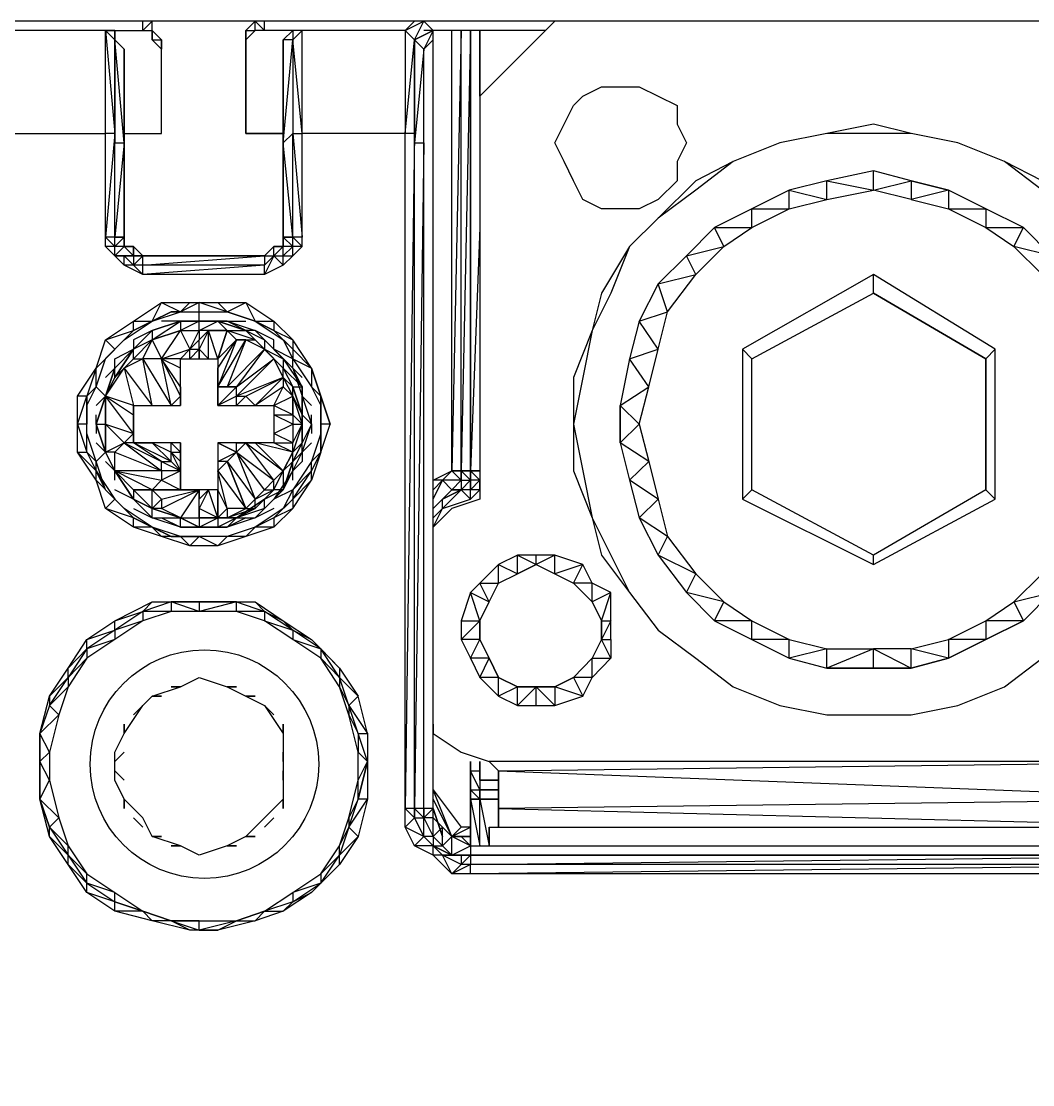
# Model space of a CAD drawing. Header units: millimetres. Extents: x 0 to 3881, y 0 to 2744.
# Drawn here: x 1767.8 to 1794.34, y 2075.32 to 2103.23 of the extents above; entities that cross this region are included whole.
import ezdxf

# ---------------------------------------------------------------- set-up
doc = ezdxf.new("R2010")
doc.units = ezdxf.units.MM

# ---------------------------------------------------------------- blocks, each defined once
blk = doc.blocks.new('A$C147918ED')
at = {"flags": 128}
for points in [[(33.419, 165), (29.489, 165), (29.244, 165), (28.998, 164.754), (28.998, 164.509)], [(33.91, 164.509), (33.665, 164.754), (33.665, 165), (33.419, 165), (30.963, 165)], [(32.682, 164.509), (32.682, 164.754), (32.437, 164.754), (33.419, 164.754), (33.419, 165)], [(39.068, 165), (36.612, 165), (36.367, 165), (36.121, 164.754), (36.121, 164.509)], [(36.121, 164.509), (36.121, 164.754), (36.367, 164.754), (36.367, 165), (36.612, 164.754), (36.612, 165)], [(40.542, 165), (36.612, 165)], [(42.753, 144.339), (42.753, 145.321), (62.171, 144.584), (62.171, 145.567), (62.171, 148.529), (62.417, 148.775), (62.417, 149.02), (62.663, 149.02), (62.663, 163.035), (60.698, 165), (44.226, 165), (42.262, 163.035), (42.262, 152.459), (41.525, 152.213)], [(62.171, 145.567), (62.171, 148.529), (62.417, 148.775), (62.417, 149.02), (62.663, 149.02), (62.663, 163.035), (60.698, 165), (44.226, 165), (42.262, 163.035), (42.262, 152.459), (41.525, 152.213)], [(68.312, 165), (64.382, 165), (64.136, 165), (64.136, 164.754), (63.891, 164.509), (63.891, 144.339), (63.891, 144.093), (63.645, 143.848), (63.399, 143.602), (62.908, 143.356), (62.908, 143.111), (42.016, 143.111)], [(32.682, 164.509), (32.437, 164.754), (32.682, 162.053), (32.437, 162.053)], [(32.682, 164.509), (32.437, 164.754)], [(40.297, 164.754), (37.595, 164.754), (36.612, 164.754), (36.367, 164.754), (36.121, 164.509), (36.121, 164.263)], [(37.349, 162.053), (37.595, 162.053), (37.349, 164.509), (37.595, 164.754), (37.349, 164.754), (37.103, 164.509)], [(37.103, 159.091), (37.103, 159.336), (37.349, 159.336), (37.349, 162.053), (37.595, 159.336), (37.595, 162.053), (37.595, 164.754)], [(40.788, 144.339), (40.788, 161.807), (40.542, 144.339), (40.542, 161.807), (40.788, 161.807), (40.788, 164.263), (41.033, 164.509), (41.033, 164.754)], [(40.542, 164.509), (41.033, 164.754), (40.788, 164.263)], [(43.981, 164.754), (42.262, 164.754), (42.016, 164.754), (41.77, 164.754), (41.525, 164.754), (40.788, 164.754)], [(41.033, 152.459), (41.279, 152.95), (41.033, 152.95), (41.525, 153.196), (41.525, 164.754)], [(42.262, 152.704), (42.262, 152.95), (42.016, 152.95), (42.016, 153.196), (42.016, 164.754)], [(42.016, 143.356), (42.998, 143.356), (49.89, 143.356), (50.136, 143.356), (50.381, 143.356), (50.627, 143.356), (51.118, 143.356), (51.61, 143.356), (53.575, 143.356), (53.82, 143.356), (54.311, 143.356), (54.557, 143.356), (54.803, 143.356), (55.048, 143.356), (61.926, 143.356), (62.171, 143.356), (62.908, 143.356), (62.908, 164.754), (63.154, 143.602), (63.154, 164.754), (63.399, 143.602), (63.399, 164.754)], [(42.262, 163.035), (42.262, 164.754)], [(32.682, 164.509), (32.682, 161.807)], [(32.928, 164.263), (32.928, 162.053), (33.91, 162.053), (33.91, 164.263), (33.91, 164.509)], [(37.103, 164.509), (37.103, 164.263)], [(41.279, 143.848), (41.033, 144.093), (41.033, 144.339), (41.033, 164.509)], [(32.928, 161.807), (32.928, 164.263)], [(32.928, 162.053), (33.91, 162.053), (33.91, 164.263)], [(57.013, 160.81), (56.031, 161.316), (54.803, 161.807), (53.575, 162.053), (52.592, 162.298), (51.364, 162.053), (50.136, 161.807), (48.908, 161.316), (47.925, 160.81), (46.943, 159.827), (46.191, 159.091), (45.455, 157.863), (45.209, 156.88), (44.718, 155.652), (44.718, 154.424), (44.718, 153.196), (45.209, 151.968), (45.455, 150.985), (46.191, 150.003), (46.943, 149.02), (47.925, 148.283), (48.908, 147.532), (50.136, 147.041), (51.364, 146.795), (52.592, 146.795), (53.575, 146.795), (54.803, 147.041), (56.031, 147.532), (57.013, 148.283)], [(57.013, 160.81), (56.031, 161.316), (54.803, 161.807), (53.575, 162.053), (52.592, 162.298), (51.364, 162.053), (50.136, 161.807), (48.908, 161.316), (47.925, 160.81), (46.943, 159.827), (46.191, 159.091), (45.455, 157.863), (45.209, 156.88), (44.718, 155.652), (44.718, 154.424), (44.718, 153.196), (45.209, 151.968), (45.455, 150.985), (46.191, 150.003), (46.943, 149.02), (47.925, 148.283), (48.908, 147.532), (50.136, 147.041), (51.364, 146.795), (52.592, 146.795), (53.575, 146.795), (54.803, 147.041), (56.031, 147.532), (57.013, 148.283)], [(37.349, 158.845), (37.103, 158.599), (36.612, 158.354), (33.419, 158.354), (32.928, 158.599), (32.682, 158.845), (32.437, 159.091), (32.437, 159.336), (32.437, 162.053)], [(33.419, 158.354), (33.419, 158.599), (33.419, 158.845), (33.174, 159.091), (32.928, 159.091), (32.928, 159.336), (32.682, 159.336), (32.682, 162.053), (32.437, 159.336)], [(64.382, 143.356), (64.136, 143.111), (63.399, 142.62), (62.908, 142.62), (42.016, 142.62), (41.525, 142.62), (41.033, 143.111), (40.542, 143.356), (40.297, 143.848), (40.297, 144.339), (40.297, 162.053), (37.595, 162.053)], [(41.033, 143.356), (40.788, 143.602), (40.788, 144.093), (40.788, 144.339), (40.542, 144.339), (40.542, 162.053), (40.297, 144.339)], [(40.542, 144.339), (40.542, 161.807), (40.542, 162.053), (40.297, 162.053)], [(57.013, 160.564), (56.031, 161.316), (54.803, 161.807), (53.575, 162.053), (52.592, 162.053), (51.364, 162.053), (50.136, 161.807), (48.908, 161.316), (47.925, 160.564), (46.943, 159.827), (46.191, 159.091), (45.7, 157.863), (45.209, 156.88), (44.963, 155.652), (44.718, 154.424), (44.963, 153.196), (45.209, 151.968), (45.7, 150.985), (46.191, 150.003), (46.943, 149.02), (47.925, 148.283), (48.908, 147.532), (50.136, 147.041), (51.364, 146.795), (52.592, 146.795), (53.575, 146.795), (54.803, 147.041), (56.031, 147.532), (57.013, 148.283)], [(57.013, 160.564), (56.031, 161.316), (54.803, 161.807), (53.575, 162.053), (52.592, 162.053), (51.364, 162.053), (50.136, 161.807), (48.908, 161.316), (47.925, 160.564), (46.943, 159.827), (46.191, 159.091), (45.7, 157.863), (45.209, 156.88), (44.963, 155.652), (44.718, 154.424), (44.963, 153.196), (45.209, 151.968), (45.7, 150.985), (46.191, 150.003), (46.943, 149.02), (47.925, 148.283), (48.908, 147.532), (50.136, 147.041), (51.364, 146.795), (52.592, 146.795), (53.575, 146.795), (54.803, 147.041), (56.031, 147.532), (57.013, 148.283)], [(37.349, 158.845), (37.595, 159.091), (37.349, 159.091), (37.349, 159.336), (37.103, 159.336), (37.349, 159.336), (37.103, 161.807)], [(57.259, 158.845), (56.522, 159.582), (55.54, 160.073), (54.557, 160.564), (53.575, 160.81), (52.592, 161.07), (51.364, 160.81), (50.381, 160.564), (49.399, 160.073), (48.417, 159.582), (47.68, 158.845), (46.943, 158.108), (46.437, 157.126), (46.191, 156.143), (45.946, 154.915), (45.946, 153.933), (46.191, 152.95), (46.437, 151.968), (46.943, 150.985), (47.68, 150.003), (48.417, 149.266), (49.399, 148.775), (50.381, 148.283), (51.364, 148.023), (52.592, 148.023), (53.575, 148.023), (54.557, 148.283), (55.54, 148.775), (56.522, 149.266), (57.259, 150.003)], [(53.575, 160.81), (52.592, 161.07)], [(53.575, 160.81), (54.557, 160.564), (53.575, 160.319), (54.557, 160.073), (55.54, 159.582), (56.276, 159.091), (56.522, 159.582), (57.259, 158.845), (56.276, 159.091), (57.013, 158.354)], [(57.013, 150.494), (56.276, 149.757), (57.259, 150.003)], [(57.259, 150.003), (56.522, 149.266), (55.54, 148.775), (54.557, 148.283), (53.575, 148.023), (52.592, 148.023), (51.364, 148.023)], [(45.946, 153.933), (45.946, 154.915), (46.437, 154.424), (46.697, 155.406), (46.943, 156.389), (47.188, 157.371), (47.925, 158.354), (48.662, 159.091), (49.399, 159.582), (50.381, 160.073), (51.364, 160.319), (52.592, 160.564)], [(42.262, 159.582), (42.016, 153.196), (42.262, 153.196)], [(36.612, 158.599), (36.858, 158.845), (36.612, 158.354), (36.612, 158.599), (33.419, 158.354), (33.174, 158.599), (32.928, 158.599), (32.928, 158.845), (32.682, 158.845), (32.928, 158.845), (33.174, 158.845)], [(36.612, 158.845), (33.419, 158.845), (33.174, 158.845), (33.419, 158.845), (33.174, 159.091)], [(33.419, 158.599), (33.174, 158.599), (33.419, 158.845)], [(36.858, 158.845), (37.103, 159.091), (36.858, 159.091)], [(55.785, 152.459), (55.785, 156.389), (52.592, 158.354), (49.153, 156.389), (49.153, 152.459), (52.592, 150.739), (55.785, 152.459), (55.54, 152.704), (52.592, 150.985)], [(55.54, 156.143), (52.592, 157.863), (52.592, 158.354)], [(52.592, 150.739), (52.592, 150.985), (49.399, 152.704), (49.399, 156.143), (52.592, 157.863), (55.54, 156.143)], [(37.349, 152.213), (36.858, 151.722), (36.121, 151.476), (35.384, 151.231), (34.647, 151.231), (33.91, 151.476), (33.174, 151.722), (32.437, 152.213), (32.191, 152.95), (31.7, 153.687), (31.7, 154.424), (31.7, 155.161), (32.191, 155.898), (32.437, 156.634), (33.174, 157.126), (33.91, 157.617), (34.647, 157.617), (35.384, 157.617), (36.121, 157.617), (36.858, 157.126), (37.349, 156.634)], [(37.349, 152.213), (37.84, 152.95), (37.349, 152.459), (37.349, 152.213), (36.858, 151.968), (36.858, 151.722), (36.367, 151.722), (36.121, 151.476), (35.63, 151.476), (35.384, 151.231), (34.893, 151.476), (34.647, 151.231), (34.402, 151.476), (33.91, 151.476), (33.665, 151.722), (33.174, 151.722), (33.174, 151.968), (33.665, 151.722), (33.174, 151.968), (32.928, 152.213), (32.682, 152.459), (32.437, 152.704), (32.191, 153.196), (32.191, 153.441), (31.945, 153.687), (31.945, 154.178), (31.945, 154.424), (31.945, 154.915), (32.191, 155.406), (32.437, 156.143), (32.928, 156.634), (33.665, 157.126), (34.156, 157.371), (34.893, 157.371), (35.63, 157.371), (36.367, 157.126), (37.103, 156.634), (37.349, 156.143), (37.84, 155.406), (38.086, 154.915), (38.086, 154.178), (37.84, 153.441), (37.349, 152.704), (37.103, 152.213), (36.367, 151.722), (35.63, 151.476), (34.893, 151.476), (34.156, 151.476), (33.665, 151.722), (32.928, 152.213), (32.437, 152.704), (32.191, 153.441), (31.945, 154.178), (31.945, 154.915), (31.945, 155.161), (32.191, 155.406), (32.191, 155.898), (32.437, 156.143), (32.682, 156.389), (32.928, 156.634), (33.174, 156.88), (33.665, 157.126), (33.174, 156.88), (33.174, 157.126), (33.665, 157.126), (33.91, 157.617), (34.402, 157.371), (34.647, 157.617), (34.893, 157.617), (35.384, 157.617), (35.63, 157.371), (36.121, 157.617), (36.367, 157.126), (36.858, 157.126), (36.858, 156.88), (37.349, 156.634), (37.349, 156.389), (37.84, 155.898), (37.349, 156.634)], [(34.893, 157.371), (35.63, 157.371), (34.893, 157.617)], [(34.402, 157.126), (34.893, 157.126), (34.893, 157.371)], [(32.191, 154.915), (32.437, 155.161), (32.682, 155.898), (32.682, 156.143), (33.174, 156.389), (33.665, 156.88), (33.174, 156.634), (33.174, 156.389), (32.682, 155.898), (32.437, 155.652)], [(32.191, 155.898), (32.682, 156.389), (32.437, 156.634), (33.174, 156.88), (32.682, 156.389)], [(32.928, 155.898), (33.665, 154.915), (34.156, 154.915), (33.91, 156.143), (34.402, 156.88), (34.647, 156.389), (34.402, 156.143), (34.647, 156.143), (34.647, 156.389)], [(33.665, 156.88), (34.402, 157.126), (33.91, 157.126)], [(34.402, 155.898), (34.402, 156.143), (33.91, 156.143), (34.647, 156.389), (34.893, 156.88), (34.893, 156.634), (35.138, 156.88)], [(34.893, 156.389), (34.893, 156.634), (34.647, 156.389), (34.893, 156.389), (34.647, 156.143), (34.893, 156.143), (34.893, 156.389), (34.893, 156.143), (35.138, 156.143), (35.384, 156.143), (35.138, 156.88), (35.63, 156.88), (35.384, 156.143), (35.63, 156.88), (35.138, 156.88), (34.893, 156.88)], [(35.384, 157.126), (34.893, 157.126), (35.63, 157.126), (36.121, 157.126)], [(34.893, 157.126), (35.384, 157.126)], [(36.612, 156.634), (36.367, 156.88), (36.121, 156.88), (36.367, 156.634), (35.63, 156.88), (36.121, 156.88), (35.384, 157.126)], [(35.63, 157.126), (36.367, 156.88)], [(32.928, 155.898), (33.174, 154.915), (33.665, 154.915), (33.419, 156.143), (33.665, 156.634), (33.91, 156.143), (33.419, 156.143), (34.156, 154.915)], [(35.875, 155.161), (35.875, 155.406), (35.63, 155.406), (35.384, 155.406), (35.875, 155.406), (35.384, 154.915), (35.384, 155.406), (36.121, 156.634), (35.875, 156.634), (35.384, 155.406), (35.384, 155.898), (35.875, 156.634), (35.384, 156.143), (35.384, 155.898)], [(37.103, 155.652), (35.875, 155.161), (36.121, 155.161), (35.875, 154.915), (36.367, 154.915), (36.121, 155.161), (37.103, 155.652), (36.858, 156.143), (36.612, 156.389), (36.121, 156.634), (35.63, 155.406), (36.612, 156.389), (35.875, 155.406), (36.858, 156.143), (35.875, 155.161)], [(35.875, 156.634), (36.367, 156.634)], [(36.121, 156.634), (36.367, 156.634), (36.612, 156.389), (36.858, 156.143), (37.103, 155.652), (37.103, 155.406), (37.349, 155.161)], [(32.437, 155.161), (32.928, 155.898), (32.682, 155.652), (33.174, 156.143), (33.174, 156.389)], [(32.682, 155.652), (33.174, 156.389)], [(49.153, 152.459), (49.399, 152.704), (49.399, 156.143), (49.153, 156.389)], [(55.54, 156.143), (55.785, 156.389)], [(33.174, 153.933), (33.174, 154.178), (33.174, 154.669), (33.174, 154.915), (33.665, 154.915), (34.156, 154.915), (34.402, 154.915), (34.402, 156.143), (34.647, 156.143), (34.893, 156.143), (35.138, 156.143), (35.384, 156.143), (35.384, 155.898), (35.384, 155.406), (35.384, 154.915), (35.875, 154.915), (36.367, 154.915), (36.858, 154.915), (36.858, 154.669), (36.858, 154.178), (36.858, 153.933), (36.367, 153.933), (35.875, 153.933), (35.384, 153.933), (35.384, 153.441), (35.384, 153.196), (35.384, 152.704), (35.138, 152.704), (34.893, 152.704), (34.647, 152.704), (34.402, 152.704), (34.402, 153.933)], [(34.402, 155.406), (34.402, 155.898), (33.91, 156.143)], [(34.402, 155.406), (34.402, 155.898), (34.402, 156.143)], [(55.54, 152.704), (52.592, 150.985), (49.399, 152.704), (49.399, 156.143)], [(32.437, 154.424), (32.437, 155.161), (32.682, 155.898)], [(32.437, 155.161), (32.682, 155.652), (32.682, 155.898)], [(37.595, 155.652), (37.349, 155.898), (37.595, 155.161), (37.595, 155.406)], [(36.367, 154.915), (37.103, 155.652), (37.103, 155.406), (36.367, 154.915), (36.858, 154.915), (37.103, 155.406), (37.349, 155.161), (37.349, 154.669), (36.858, 154.915), (36.858, 154.669), (37.349, 154.669), (37.349, 154.424), (36.858, 154.669), (36.858, 154.178), (37.349, 154.424), (37.349, 153.933)], [(32.191, 154.424), (32.437, 155.161), (32.191, 154.424), (32.437, 155.161), (32.191, 155.406)], [(36.858, 154.915), (37.349, 155.161), (37.595, 154.669), (37.349, 155.406), (37.595, 154.669), (37.595, 155.406), (37.595, 155.161), (37.595, 154.669), (37.595, 154.424), (37.595, 153.933), (37.349, 153.441), (37.595, 153.933), (37.349, 153.687), (36.367, 153.933), (37.103, 153.196), (37.349, 153.687), (36.858, 153.933), (36.367, 153.933)], [(31.7, 154.424), (31.945, 155.161), (31.945, 154.424), (31.7, 154.424), (31.945, 153.687), (31.945, 154.424)], [(33.174, 154.178), (33.174, 153.933), (33.174, 154.178), (33.174, 154.669), (33.174, 154.915), (32.437, 155.161)], [(37.84, 154.915), (37.595, 155.161), (37.84, 154.424), (37.84, 154.669)], [(32.437, 153.687), (32.191, 154.424), (32.191, 154.669)], [(32.191, 154.424), (32.191, 154.178)], [(33.174, 152.213), (33.665, 151.968), (33.174, 152.459), (32.682, 153.196), (32.437, 153.687), (32.437, 154.424), (32.437, 153.687), (32.682, 153.196), (33.174, 152.459), (32.682, 152.704)], [(37.349, 154.424), (37.595, 154.424), (37.349, 153.687), (37.349, 153.933), (37.595, 154.424)], [(37.84, 153.933), (37.595, 153.687), (37.84, 154.424), (37.84, 154.178)], [(38.086, 153.687), (38.332, 154.424), (38.086, 154.424)], [(32.191, 153.441), (32.437, 153.687), (32.191, 153.933)], [(32.928, 153.933), (33.91, 153.196), (32.682, 153.196), (32.682, 153.687), (33.91, 153.196), (33.91, 152.95), (34.402, 152.704), (33.665, 152.704), (33.91, 152.459), (34.893, 152.704), (34.402, 152.704), (33.665, 152.704), (34.893, 152.704)], [(33.91, 153.441), (34.402, 153.196), (33.91, 153.196), (33.91, 153.441), (34.156, 153.441), (33.174, 153.933), (33.665, 153.933), (34.156, 153.441), (34.156, 153.687), (34.402, 153.196), (34.156, 153.441)], [(34.402, 152.704), (34.402, 153.196), (34.402, 153.441), (34.402, 153.933), (34.156, 153.933), (33.665, 153.933), (33.174, 153.933)], [(34.402, 153.196), (34.402, 153.441), (34.156, 153.687), (34.402, 153.687), (34.402, 153.441), (34.402, 153.933), (34.402, 152.704), (34.402, 153.196), (33.91, 152.95)], [(36.121, 153.933), (36.367, 153.933), (35.875, 153.933), (36.121, 153.933), (35.875, 153.687), (36.858, 152.95), (36.612, 152.704), (36.858, 152.704), (36.858, 152.95), (37.103, 153.196), (37.349, 153.687), (37.349, 153.933)], [(45.946, 153.933), (46.191, 152.95)], [(35.63, 153.441), (35.875, 153.687)], [(35.875, 151.968), (36.612, 152.459), (36.367, 152.213), (36.858, 152.704), (36.612, 152.459), (37.103, 152.704), (36.858, 152.704), (37.103, 153.196), (37.103, 152.704), (37.349, 153.196), (37.349, 153.441), (37.349, 153.687), (37.103, 153.196), (37.349, 153.441), (37.103, 152.704)], [(32.682, 152.95), (32.682, 153.196), (32.437, 153.441)], [(35.63, 153.441), (36.367, 152.459), (36.121, 152.213)], [(33.91, 151.968), (34.402, 151.722), (33.665, 151.968), (33.665, 152.213), (33.174, 152.459), (33.665, 152.213), (33.174, 152.704), (32.682, 153.196), (33.174, 152.704), (33.174, 152.459)], [(35.384, 153.196), (35.384, 152.704)], [(37.349, 152.95), (37.349, 153.196), (36.858, 152.459)], [(41.033, 151.722), (41.279, 152.213), (42.016, 152.459), (42.262, 152.704), (42.016, 152.704), (42.262, 152.95), (42.016, 153.196), (42.016, 152.95)], [(41.279, 152.95), (41.525, 153.196), (41.77, 152.95), (42.016, 152.95), (41.77, 153.196), (41.77, 152.95), (41.77, 153.196), (41.525, 153.196)], [(41.77, 152.95), (42.016, 152.95), (41.77, 152.704), (42.016, 152.95), (42.016, 153.196), (42.016, 152.95), (42.016, 153.196), (41.77, 153.196)], [(33.665, 151.968), (34.402, 151.968), (33.665, 152.213), (33.665, 152.704)], [(35.875, 151.968), (36.367, 152.213), (35.63, 151.968), (35.875, 151.968), (35.384, 151.968), (35.138, 152.704), (34.893, 152.704), (34.893, 152.459), (35.138, 152.704), (34.893, 152.213), (34.893, 152.459)], [(34.893, 151.968), (35.384, 151.968), (34.893, 152.213), (34.893, 151.968), (34.893, 152.213), (34.893, 152.459), (34.893, 152.704)], [(35.63, 151.968), (35.384, 151.968), (35.384, 152.704), (35.138, 152.704)], [(35.63, 152.213), (35.384, 152.704), (35.384, 151.968), (35.63, 152.213), (35.63, 151.968), (36.121, 152.213), (36.367, 152.213), (36.367, 152.459), (36.858, 152.704)], [(37.349, 152.704), (36.858, 152.459), (36.367, 151.968)], [(41.77, 152.704), (41.279, 152.459), (41.77, 152.704), (41.279, 152.213), (41.279, 152.459), (41.033, 152.213), (41.033, 152.459), (41.279, 152.95), (41.033, 152.704)], [(41.033, 152.213), (41.525, 152.704), (41.77, 152.704)], [(41.77, 152.704), (41.279, 152.459)], [(46.191, 152.95), (46.437, 151.968)], [(36.858, 151.968), (37.349, 152.459), (37.103, 152.213), (36.858, 151.968), (36.367, 151.722), (35.63, 151.476), (34.893, 151.476)], [(36.858, 152.213), (36.367, 151.968), (35.63, 151.722)], [(36.612, 152.213), (35.875, 151.968)], [(41.279, 152.213), (41.033, 151.968)], [(34.402, 151.722), (34.893, 151.722), (34.402, 151.968), (34.893, 151.968), (34.893, 151.722), (35.384, 151.968), (35.384, 151.722), (34.893, 151.722), (35.384, 151.722), (35.63, 151.722), (35.875, 151.968), (35.384, 151.722)], [(36.121, 151.968), (35.63, 151.722), (34.893, 151.722), (35.384, 151.722)], [(46.437, 151.968), (46.943, 150.985)], [(45.7, 148.775), (45.7, 149.266), (45.455, 148.775), (45.455, 149.266), (45.7, 149.266), (45.7, 150.003), (45.209, 150.248), (44.963, 150.739), (44.226, 150.985), (43.735, 150.985), (43.244, 150.985), (42.753, 150.739), (42.262, 150.248), (42.016, 150.003), (41.77, 149.266), (41.77, 148.775), (42.016, 148.283), (42.262, 147.778), (42.753, 147.286), (43.244, 147.041), (43.735, 147.041), (44.226, 147.041), (44.963, 147.286), (44.226, 147.532), (44.718, 147.778), (44.963, 147.286), (45.209, 147.778), (44.718, 147.778), (45.209, 148.283)], [(41.77, 149.266), (42.262, 149.266), (42.016, 150.003), (42.507, 149.757), (42.262, 150.248), (42.753, 150.248), (42.753, 150.739), (43.244, 150.494)], [(43.735, 150.739), (43.735, 150.985)], [(46.943, 150.985), (47.68, 150.003)], [(42.262, 149.266), (42.507, 149.757), (42.753, 150.248), (43.244, 150.494)], [(47.68, 150.003), (48.417, 149.266)], [(38.577, 142.865), (37.84, 142.128), (37.103, 141.637), (36.367, 141.391), (35.384, 141.146), (34.647, 141.146), (33.665, 141.391), (32.682, 141.637), (31.945, 142.128), (31.454, 142.865), (30.963, 143.602), (30.717, 144.584), (30.717, 145.567), (30.717, 146.304), (30.963, 147.286), (31.454, 148.023), (31.945, 148.775), (32.682, 149.266), (33.665, 149.757), (34.647, 149.757), (35.384, 149.757), (36.367, 149.757), (37.103, 149.266), (37.84, 148.775), (38.577, 148.023), (39.068, 147.286)], [(34.893, 149.757), (34.893, 149.511), (34.156, 149.757), (34.156, 149.511), (33.419, 149.511), (33.419, 149.266), (32.682, 149.02), (32.682, 148.775), (31.945, 148.529), (31.945, 148.283), (31.454, 147.778), (31.454, 147.532), (31.209, 146.795), (30.963, 145.813), (30.963, 145.076), (30.717, 145.567)], [(35.875, 149.757), (36.612, 149.511), (35.875, 149.511), (35.875, 149.757), (34.893, 149.511)], [(35.875, 149.757), (36.367, 149.757), (36.612, 149.511), (37.103, 149.266), (37.349, 149.02), (37.84, 148.775), (38.086, 148.529), (38.577, 148.023), (38.577, 147.778), (39.068, 147.286), (38.823, 147.041), (39.314, 146.304), (39.068, 147.286)], [(34.893, 141.146), (34.893, 141.391), (34.156, 141.391), (33.419, 141.637), (32.682, 141.883), (32.682, 142.128), (31.945, 142.374), (31.945, 142.62), (31.454, 143.111), (31.454, 143.356), (30.963, 143.848), (31.209, 144.093), (31.454, 143.356), (31.945, 142.62), (32.682, 142.128), (33.419, 141.637), (34.156, 141.391), (34.893, 141.391), (35.875, 141.391), (36.612, 141.637), (37.349, 142.128), (38.086, 142.62), (38.577, 143.356), (38.823, 144.093), (39.068, 145.076), (39.068, 145.813), (38.823, 146.795), (38.577, 147.532), (38.086, 148.283), (37.349, 148.775), (36.612, 149.266), (35.875, 149.511), (34.893, 149.511), (34.156, 149.511), (33.419, 149.266), (32.682, 148.775), (31.945, 148.283), (31.454, 147.532), (30.963, 147.041)], [(48.417, 149.266), (49.399, 148.775)], [(45.455, 148.775), (45.209, 148.283)], [(49.399, 148.775), (50.381, 148.283)], [(52.592, 148.023), (52.592, 148.529)], [(50.381, 148.283), (51.364, 148.023)], [(43.735, 147.041), (43.735, 147.532)], [(41.033, 146.304), (41.77, 145.813), (42.507, 145.567)], [(41.033, 146.304), (41.77, 145.813), (42.507, 145.567), (42.753, 145.321), (42.753, 144.339)], [(42.016, 145.567), (42.016, 143.848), (41.77, 143.848)], [(42.262, 145.567), (42.262, 145.076), (42.262, 145.321)], [(42.016, 143.356), (42.016, 144.339), (42.016, 144.584), (42.016, 144.83), (42.016, 145.076)], [(42.262, 145.076), (42.262, 144.83)], [(41.033, 144.584), (41.525, 143.602)], [(41.279, 143.602), (41.033, 144.339)], [(42.016, 144.339), (42.016, 143.356), (42.016, 144.584), (42.262, 143.356), (42.262, 144.584), (42.507, 143.356)], [(41.525, 143.111), (41.77, 143.111), (41.77, 142.865), (41.525, 142.62), (41.279, 143.111), (41.033, 143.111), (41.033, 143.356), (40.542, 143.356), (40.788, 143.602), (40.542, 144.093)], [(41.525, 143.111), (41.525, 143.602), (41.279, 143.356), (41.279, 143.848), (41.033, 143.602), (41.033, 144.093), (40.788, 144.093)], [(41.279, 143.848), (41.033, 144.093)], [(42.016, 143.356), (41.525, 143.602), (41.279, 143.848)], [(42.507, 143.848), (42.507, 143.356), (42.507, 143.848), (62.417, 143.848)], [(34.893, 141.391), (35.875, 141.391), (34.893, 141.146), (35.384, 141.146), (35.875, 141.391), (36.367, 141.391), (36.612, 141.637), (37.103, 141.637), (37.349, 141.883), (37.84, 142.128), (38.086, 142.374), (38.577, 142.865), (38.577, 143.111), (39.068, 143.602), (38.577, 142.865)], [(41.525, 143.111), (41.033, 143.356), (41.525, 143.111), (41.279, 143.111), (41.033, 143.356)], [(41.77, 142.865), (42.016, 143.111), (41.77, 143.111), (42.016, 143.111), (41.525, 143.111)], [(62.908, 142.865), (63.399, 142.865), (62.908, 142.62), (62.908, 142.865), (42.016, 142.62), (42.016, 142.865), (41.525, 142.62)], [(37.349, 141.883), (38.086, 142.374), (37.349, 142.128), (37.349, 141.883), (36.612, 141.637), (35.875, 141.391)]]:
    blk.add_lwpolyline(points, dxfattribs=at)
for points in [[(33.419, 164.754), (33.665, 164.754), (33.665, 165), (33.419, 164.754)], [(40.542, 165), (40.297, 164.754), (40.788, 165)], [(40.542, 164.509), (40.788, 165), (41.033, 164.754)], [(32.437, 164.754), (29.735, 164.754), (29.735, 162.053), (32.437, 162.053)], [(32.682, 164.509), (32.682, 164.754)], [(33.665, 164.754), (33.665, 164.509), (33.665, 164.754)], [(37.103, 164.509), (37.349, 164.754), (37.349, 164.509), (37.103, 164.509)], [(40.542, 164.509), (40.297, 164.754), (40.297, 162.053)], [(41.525, 153.196), (41.77, 153.196), (41.77, 164.754), (41.525, 153.196)], [(41.77, 153.196), (42.016, 153.196), (42.016, 164.754), (41.77, 153.196)], [(42.016, 164.754), (42.016, 153.196)], [(42.262, 163.035), (42.262, 164.754), (42.262, 163.035)], [(32.682, 164.509), (32.682, 162.053), (32.682, 161.807)], [(32.682, 164.509), (32.928, 164.263), (32.928, 161.807), (32.928, 159.336), (32.928, 161.807), (32.682, 159.336), (32.682, 161.807), (32.928, 161.807)], [(32.928, 164.263), (32.682, 164.509)], [(33.665, 164.509), (33.91, 164.509), (33.91, 164.263)], [(36.121, 164.263), (36.121, 164.509)], [(37.103, 164.509), (37.103, 164.263)], [(37.103, 161.807), (37.349, 164.509), (37.349, 162.053), (37.103, 161.807)], [(37.103, 164.509), (37.103, 161.807), (37.103, 159.336), (37.103, 161.807), (37.103, 164.263), (37.103, 161.807)], [(40.542, 164.509), (40.542, 162.053)], [(40.542, 161.807), (40.542, 164.509), (40.788, 164.263)], [(36.121, 162.053), (36.121, 164.263), (36.121, 162.053), (37.103, 162.053)], [(44.226, 161.807), (44.472, 162.298), (44.718, 162.789), (44.963, 163.035), (45.455, 163.281), (45.946, 163.281), (46.437, 163.281), (46.943, 163.035), (47.434, 162.789), (47.434, 162.298), (47.68, 161.807), (47.434, 161.316), (47.434, 160.81), (46.943, 160.319), (46.437, 160.073), (45.946, 160.073), (45.455, 160.073), (44.963, 160.319), (44.718, 160.81), (44.472, 161.316)], [(45.455, 160.073), (44.963, 160.319), (44.718, 160.81), (44.472, 161.316), (44.226, 161.807), (44.472, 162.298), (44.718, 162.789), (44.963, 163.035), (45.455, 163.281), (45.946, 163.281), (46.437, 163.281), (46.943, 163.035), (47.434, 162.789), (47.434, 162.298), (47.68, 161.807), (47.434, 161.316), (47.434, 160.81), (46.943, 160.319), (46.437, 160.073), (45.946, 160.073)], [(37.103, 159.336), (37.103, 161.807), (37.103, 159.336)], [(52.592, 161.07), (51.364, 160.81), (52.592, 160.564)], [(51.364, 160.319), (51.364, 160.81), (50.381, 160.564)], [(53.575, 160.81), (53.575, 160.319), (52.592, 160.564)], [(50.381, 160.073), (50.381, 160.564), (49.399, 160.073)], [(54.557, 160.564), (54.557, 160.073), (55.54, 160.073)], [(49.399, 159.582), (49.399, 160.073), (48.417, 159.582)], [(55.54, 160.073), (55.54, 159.582), (56.522, 159.582)], [(48.662, 159.091), (48.417, 159.582), (47.68, 158.845)], [(32.682, 159.091), (32.682, 159.336), (32.437, 159.336), (32.682, 159.091), (32.437, 159.091), (32.682, 158.845)], [(32.928, 159.336), (32.928, 159.091), (33.174, 158.845), (32.682, 158.845), (32.928, 159.091), (32.682, 159.091)], [(32.682, 159.336), (32.928, 159.336)], [(32.928, 159.091), (32.928, 159.336), (32.928, 159.091)], [(37.103, 159.336), (37.103, 159.091), (37.103, 159.336)], [(37.103, 159.091), (37.103, 159.336), (37.349, 159.091), (37.103, 158.845), (37.349, 158.845), (37.349, 159.091)], [(37.349, 159.336), (37.595, 159.091), (37.595, 159.336)], [(33.174, 159.091), (32.928, 159.091), (33.174, 159.091), (33.174, 158.845)], [(32.928, 158.845), (33.174, 158.845), (33.174, 158.599)], [(33.419, 158.845), (36.612, 158.845)], [(36.612, 158.845), (36.612, 158.599), (33.419, 158.599)], [(36.858, 159.091), (36.612, 158.845), (36.858, 158.845)], [(36.858, 159.091), (36.612, 158.845), (36.858, 158.845), (37.103, 158.599), (37.103, 158.845), (37.103, 159.091), (36.858, 158.845), (37.103, 158.845), (37.103, 159.091)], [(37.103, 159.091), (36.858, 159.091)], [(47.925, 158.354), (47.68, 158.845), (46.943, 158.108)], [(47.188, 157.371), (46.943, 158.108), (46.437, 157.126)], [(34.893, 157.617), (34.402, 157.371), (34.893, 157.371)], [(33.665, 157.126), (34.402, 157.371), (34.156, 157.371)], [(35.63, 157.371), (36.367, 157.126), (35.63, 157.371)], [(33.665, 156.88), (33.174, 156.389)], [(33.174, 156.389), (33.665, 156.88), (33.665, 156.634), (33.174, 156.389)], [(34.402, 157.126), (33.665, 156.88)], [(33.665, 156.634), (34.402, 157.126), (34.402, 156.88), (33.665, 156.634)], [(34.402, 156.88), (33.665, 156.634)], [(34.893, 157.126), (34.402, 157.126), (34.893, 157.126), (34.402, 156.88), (34.893, 156.88)], [(35.384, 157.126), (34.893, 157.126)], [(35.384, 157.126), (35.63, 156.88), (34.893, 156.88)], [(34.893, 156.389), (35.138, 156.143), (35.138, 156.88), (34.893, 156.389)], [(35.384, 157.126), (36.121, 156.88), (35.63, 157.126)], [(35.63, 156.88), (35.875, 156.634)], [(36.121, 156.88), (36.612, 156.634), (36.612, 156.389), (36.367, 156.634), (36.858, 156.143), (36.612, 156.389)], [(36.367, 157.126), (36.858, 156.88), (36.367, 157.126)], [(36.858, 156.634), (36.367, 156.88), (36.858, 156.389)], [(36.858, 156.88), (37.103, 156.634), (37.349, 156.389)], [(46.943, 156.389), (46.437, 157.126), (46.191, 156.143)], [(33.665, 156.634), (33.174, 156.143)], [(36.612, 156.634), (37.103, 156.143), (36.858, 156.389)], [(33.174, 156.389), (32.682, 155.898)], [(33.174, 156.389), (32.682, 155.652)], [(36.612, 156.389), (37.103, 156.143), (37.103, 155.898), (36.858, 156.143), (37.103, 155.652), (37.103, 155.898)], [(37.349, 156.143), (36.858, 156.389), (37.349, 155.898)], [(37.349, 156.389), (37.349, 156.143), (37.84, 155.898)], [(33.174, 156.143), (33.419, 156.143), (32.928, 155.898)], [(33.91, 156.143), (34.402, 155.161), (34.402, 155.406), (33.91, 156.143)], [(37.103, 156.143), (37.595, 155.406), (37.349, 155.898)], [(46.697, 155.406), (46.191, 156.143), (45.946, 154.915)], [(55.54, 152.704), (55.54, 156.143)], [(31.945, 155.161), (31.7, 155.161), (32.191, 155.898), (31.945, 155.161)], [(32.682, 155.898), (32.437, 155.161), (32.437, 154.424), (32.437, 155.161)], [(37.349, 155.406), (37.595, 155.406), (37.103, 155.898), (37.349, 155.406), (37.103, 155.652), (37.349, 155.161)], [(37.84, 155.898), (37.84, 155.406), (38.086, 155.161)], [(38.086, 155.161), (37.84, 155.898), (38.086, 155.161)], [(32.682, 155.652), (32.437, 155.161)], [(34.402, 155.406), (34.402, 154.915)], [(32.437, 155.161), (33.174, 154.669), (33.174, 154.178), (32.928, 153.933), (32.437, 154.424), (33.174, 154.178)], [(34.402, 155.161), (34.156, 154.915), (34.402, 154.915)], [(35.875, 155.161), (35.384, 154.915), (35.875, 154.915)], [(37.349, 155.161), (37.595, 154.424), (37.349, 154.669)], [(38.086, 155.161), (38.086, 154.915), (38.086, 154.424)], [(38.332, 154.424), (38.086, 155.161), (38.332, 154.424)], [(33.174, 153.933), (33.174, 154.915)], [(37.595, 153.933), (37.595, 154.669), (37.595, 153.933), (37.595, 154.669), (37.84, 154.424)], [(32.437, 153.687), (32.191, 154.424), (32.437, 153.687)], [(32.437, 153.687), (32.191, 154.424), (32.437, 154.424), (32.437, 153.687)], [(38.086, 154.178), (38.086, 154.424), (38.086, 153.687)], [(46.437, 154.424), (46.697, 153.441), (45.946, 153.933)], [(37.349, 153.933), (36.858, 154.178), (36.858, 153.933)], [(32.928, 153.933), (32.682, 153.687), (32.437, 153.687)], [(32.928, 153.933), (33.91, 153.441), (33.174, 153.933), (32.928, 153.933)], [(34.156, 153.687), (34.156, 153.933), (33.665, 153.933)], [(34.402, 153.687), (34.402, 153.933), (34.156, 153.933)], [(35.875, 153.933), (35.384, 153.933), (35.875, 153.687)], [(35.384, 153.933), (35.384, 153.441), (35.875, 153.687)], [(36.121, 153.933), (37.103, 153.196), (36.858, 152.95)], [(37.349, 153.441), (37.595, 153.687), (37.595, 153.933)], [(31.945, 153.687), (32.191, 153.196), (31.7, 153.687)], [(32.682, 153.196), (32.437, 153.687), (32.682, 153.196)], [(32.682, 153.196), (32.437, 153.687), (32.682, 153.196)], [(35.875, 153.687), (36.367, 152.459), (36.612, 152.704)], [(37.349, 153.196), (37.595, 153.687), (37.595, 153.441)], [(37.84, 153.441), (38.086, 153.687), (37.84, 153.196)], [(37.84, 152.95), (37.84, 153.196), (38.086, 153.687), (37.84, 152.95)], [(35.63, 153.441), (35.384, 153.441), (35.384, 153.196)], [(35.63, 153.441), (36.121, 152.213)], [(37.349, 153.441), (37.103, 152.704)], [(46.697, 153.441), (46.943, 152.459), (46.191, 152.95)], [(32.191, 153.196), (32.682, 152.459), (32.191, 152.95)], [(33.174, 152.704), (32.682, 153.196), (33.174, 152.704)], [(32.682, 153.196), (33.91, 152.95), (33.665, 152.704), (32.682, 153.196)], [(35.384, 153.196), (36.121, 152.213), (35.63, 152.213), (35.384, 153.196)], [(37.349, 152.704), (37.349, 152.459), (37.84, 153.196)], [(42.016, 153.196), (42.262, 153.196), (42.016, 153.196)], [(33.665, 152.213), (33.174, 152.704), (33.665, 152.213)], [(33.665, 152.704), (33.174, 152.704)], [(34.893, 152.704), (34.402, 151.968), (33.91, 152.213), (33.665, 152.213), (33.91, 152.459), (33.91, 152.213)], [(34.893, 152.704), (34.402, 152.704), (34.893, 152.704)], [(34.647, 152.704), (34.893, 152.704), (34.402, 152.704)], [(36.612, 152.213), (37.103, 152.704), (36.858, 152.459)], [(41.279, 152.95), (41.525, 152.704), (41.033, 152.213), (41.525, 152.704), (41.77, 152.95)], [(41.77, 152.704), (41.279, 152.213), (41.77, 152.704)], [(41.525, 152.704), (41.77, 152.95), (41.77, 152.704)], [(42.016, 152.95), (41.77, 152.704)], [(41.77, 152.704), (42.016, 152.459), (42.016, 152.704), (42.016, 152.95), (42.016, 152.704)], [(32.682, 152.459), (33.174, 151.968), (32.437, 152.213)], [(35.875, 151.968), (36.367, 151.968), (36.612, 152.213), (36.612, 152.459)], [(46.943, 152.459), (47.188, 151.476), (46.437, 151.968)], [(34.402, 151.968), (33.665, 152.213), (34.402, 151.968)], [(34.402, 151.968), (33.665, 152.213), (34.402, 151.968)], [(41.033, 151.722), (41.525, 152.213)], [(34.402, 151.968), (34.893, 151.722), (34.402, 151.722)], [(35.384, 151.968), (35.63, 151.968), (34.893, 151.968)], [(34.156, 151.476), (34.402, 151.476), (33.665, 151.722)], [(34.893, 151.476), (34.402, 151.476)], [(47.188, 151.476), (47.925, 150.494), (46.943, 150.985)], [(42.262, 149.266), (42.507, 149.757), (42.753, 150.248), (43.244, 150.494), (43.735, 150.739), (44.226, 150.494), (44.718, 150.248), (45.209, 149.757), (45.455, 149.266), (45.455, 148.775), (45.209, 148.283), (44.718, 147.778), (44.226, 147.532), (43.735, 147.532), (43.244, 147.532), (42.753, 147.778), (42.507, 148.283), (42.262, 148.775)], [(43.244, 150.985), (43.735, 150.739), (43.244, 150.494)], [(43.735, 150.739), (44.226, 150.494), (44.226, 150.985), (43.735, 150.739)], [(44.226, 150.494), (44.718, 150.248), (44.963, 150.739), (44.226, 150.494)], [(47.925, 150.494), (48.662, 149.757), (47.68, 150.003)], [(44.718, 150.248), (45.209, 149.757), (45.209, 150.248), (44.718, 150.248)], [(45.209, 149.757), (45.455, 149.266), (45.7, 150.003), (45.209, 149.757)], [(33.419, 149.511), (33.665, 149.757), (34.156, 149.757), (33.419, 149.511)], [(34.156, 149.757), (34.647, 149.757), (34.893, 149.757), (34.156, 149.757)], [(34.893, 149.757), (35.875, 149.757), (35.384, 149.757)], [(48.662, 149.757), (49.399, 149.266), (48.417, 149.266)], [(55.54, 148.775), (54.557, 148.775), (54.557, 148.283), (53.575, 148.529), (54.557, 148.775), (55.54, 149.266), (56.276, 149.757), (56.522, 149.266), (55.54, 149.266)], [(32.682, 149.02), (32.682, 149.266), (33.419, 149.511), (32.682, 149.02)], [(36.612, 149.511), (36.612, 149.266), (37.349, 149.02)], [(41.77, 148.775), (42.262, 149.266), (42.262, 148.775)], [(49.399, 149.266), (50.381, 148.775), (49.399, 148.775)], [(31.945, 148.529), (31.945, 148.775), (32.682, 149.02), (31.945, 148.529)], [(37.349, 149.02), (37.349, 148.775), (38.086, 148.529)], [(31.454, 147.778), (31.454, 148.023), (31.945, 148.529), (31.454, 147.778)], [(38.086, 148.529), (38.086, 148.283), (38.577, 147.778)], [(42.262, 148.775), (42.507, 148.283), (42.016, 148.283)], [(45.455, 148.775), (45.7, 148.775), (45.7, 148.283)], [(50.381, 148.775), (51.364, 148.529), (50.381, 148.283)], [(51.364, 148.529), (52.592, 148.529), (51.364, 148.023)], [(52.592, 148.529), (53.575, 148.023), (53.575, 148.529)], [(42.507, 148.283), (42.753, 147.778), (42.262, 147.778)], [(45.209, 148.283), (45.7, 148.283), (45.209, 147.778)], [(30.963, 145.813), (30.717, 146.304), (31.209, 146.795), (30.963, 147.041), (31.454, 147.778), (30.963, 147.286), (30.963, 147.041), (30.717, 146.304), (30.717, 145.567)], [(35.63, 147.532), (36.121, 147.286), (36.612, 147.041), (37.103, 146.304), (37.103, 145.813), (37.103, 145.076), (37.103, 144.584), (36.612, 144.093), (36.121, 143.602), (35.63, 143.356), (34.893, 143.111), (34.402, 143.356), (33.665, 143.602), (33.419, 144.093), (32.928, 144.584), (32.682, 145.076), (32.682, 145.813), (32.928, 146.304), (33.419, 147.041), (33.665, 147.286), (34.402, 147.532), (34.893, 147.778)], [(37.103, 145.076), (37.103, 144.584), (36.612, 144.093), (36.121, 143.602), (35.63, 143.356), (34.893, 143.111), (34.402, 143.356), (33.665, 143.602), (33.419, 144.093), (32.928, 144.584), (32.682, 145.076), (32.682, 145.813), (32.928, 146.304), (33.419, 147.041), (33.665, 147.286), (34.402, 147.532), (34.893, 147.778), (35.63, 147.532), (36.121, 147.286), (36.612, 147.041), (37.103, 146.304), (37.103, 145.813)], [(38.577, 147.778), (38.577, 147.532), (38.823, 147.041)], [(42.753, 147.778), (43.244, 147.532), (42.753, 147.286)], [(34.402, 147.532), (34.156, 147.532)], [(35.875, 147.532), (35.63, 147.532)], [(43.244, 147.532), (43.735, 147.532), (43.244, 147.041)], [(43.735, 147.532), (44.226, 147.532), (44.226, 147.041)], [(33.91, 147.286), (33.665, 147.286)], [(36.367, 147.286), (36.121, 147.286)], [(33.419, 147.041), (33.174, 146.795)], [(36.858, 146.795), (36.612, 147.041)], [(38.823, 146.795), (39.068, 146.304), (39.068, 145.813), (39.314, 145.567), (39.068, 144.584), (38.823, 144.093), (38.823, 143.848), (39.068, 144.584), (39.068, 145.076), (39.314, 145.567), (39.068, 146.304), (38.823, 147.041)], [(32.928, 146.549), (32.928, 146.304)], [(37.103, 146.304), (37.103, 146.549)], [(39.068, 146.304), (39.314, 146.304), (39.314, 145.567)], [(41.033, 146.304), (41.033, 146.549)], [(32.928, 145.813), (32.682, 145.567)], [(37.103, 145.567), (37.103, 145.813)], [(30.717, 145.567), (30.717, 144.584)], [(39.314, 144.584), (39.068, 144.584), (39.314, 145.567), (39.314, 144.584)], [(42.016, 144.83), (42.016, 145.321), (42.016, 145.567), (42.016, 145.076), (42.016, 145.321)], [(42.262, 145.567), (42.262, 145.321)], [(42.507, 145.567), (42.753, 145.321), (62.171, 145.567)], [(32.682, 145.321), (32.928, 145.076)], [(37.103, 145.076), (37.103, 145.321)], [(42.016, 145.321), (42.262, 145.321), (42.262, 144.83), (42.016, 145.321)], [(30.963, 145.076), (31.209, 144.093), (30.717, 144.584)], [(42.753, 145.076), (42.262, 145.076)], [(41.033, 144.83), (41.77, 143.848), (41.525, 143.602)], [(42.016, 144.83), (42.016, 144.584), (42.016, 144.339), (42.016, 144.584)], [(42.016, 144.83), (42.262, 144.83), (42.262, 144.584), (42.016, 144.83)], [(42.753, 144.83), (42.262, 144.83)], [(42.262, 144.83), (42.262, 144.584)], [(30.963, 143.848), (30.717, 144.584), (30.963, 143.848)], [(32.928, 144.584), (32.928, 144.339)], [(37.103, 144.339), (37.103, 144.584)], [(39.068, 143.602), (38.823, 143.848), (39.314, 144.584), (39.068, 143.602)], [(40.542, 144.093), (40.542, 144.339), (40.297, 144.339)], [(40.542, 144.339), (40.542, 144.093), (40.788, 144.093)], [(40.788, 144.339), (40.788, 144.093), (41.033, 144.339)], [(41.033, 144.584), (41.525, 143.602), (41.033, 144.584)], [(41.033, 144.339), (41.279, 143.602), (41.033, 144.339)], [(42.262, 144.584), (42.016, 144.584)], [(42.753, 144.584), (42.262, 144.584)], [(62.171, 144.584), (42.753, 144.339), (62.171, 143.848)], [(42.753, 143.848), (42.753, 144.339)], [(33.174, 144.093), (33.419, 143.848)], [(36.612, 143.848), (36.858, 144.093)], [(40.297, 143.848), (40.542, 144.093), (40.788, 143.602), (40.297, 143.848)], [(40.788, 144.093), (41.033, 143.602), (40.788, 143.602)], [(30.963, 143.848), (31.454, 143.111), (30.963, 143.602)], [(38.577, 143.356), (38.823, 143.848), (38.577, 143.111)], [(42.016, 143.602), (41.525, 143.602), (42.016, 143.848)], [(33.665, 143.602), (33.91, 143.602)], [(36.121, 143.602), (36.367, 143.602)], [(41.033, 143.356), (40.788, 143.602), (41.033, 143.356)], [(41.033, 143.602), (41.033, 143.356), (41.279, 143.356)], [(41.525, 143.602), (42.016, 143.602), (42.016, 143.356), (41.77, 143.602), (42.016, 143.602)], [(34.156, 143.356), (34.402, 143.356)], [(35.63, 143.356), (35.875, 143.356)], [(41.279, 143.356), (41.525, 143.111)], [(41.525, 143.111), (42.016, 143.356), (42.016, 143.111), (42.016, 142.865), (41.77, 142.865), (41.279, 143.111), (41.77, 143.111)], [(31.454, 143.111), (31.945, 142.374), (31.454, 142.865)], [(38.086, 142.62), (38.086, 142.374), (38.577, 143.111)], [(62.908, 143.111), (42.016, 143.111)], [(62.908, 143.111), (62.908, 142.865), (42.016, 142.865)], [(31.945, 142.374), (32.682, 141.883), (31.945, 142.128)], [(32.682, 141.883), (33.419, 141.637), (32.682, 141.637)], [(33.419, 141.637), (34.156, 141.391), (33.665, 141.391)], [(34.156, 141.391), (34.893, 141.146), (34.647, 141.146)]]:
    blk.add_lwpolyline(points, close=True, dxfattribs=at)

msp = doc.modelspace()

# ---------------------------------------------------------------- linework, layer by layer
at = {"color": 8}
msp.add_lwpolyline([(1495.634, 2071.276), (2272.034, 2071.276), (2272.037, 2103.234), (1495.637, 2103.234)], close=True, dxfattribs=at)
at = {"color": 2, "ltscale": 3}
msp.add_circle((1772.605, 2083.734), 3, dxfattribs=at)

# ---------------------------------------------------------------- block references
at = {"color": 7, "ltscale": 3}
msp.add_blockref('A$C147918ED', (1737.573, 1938.234), dxfattribs=at)

doc.saveas('drawing.dxf')
